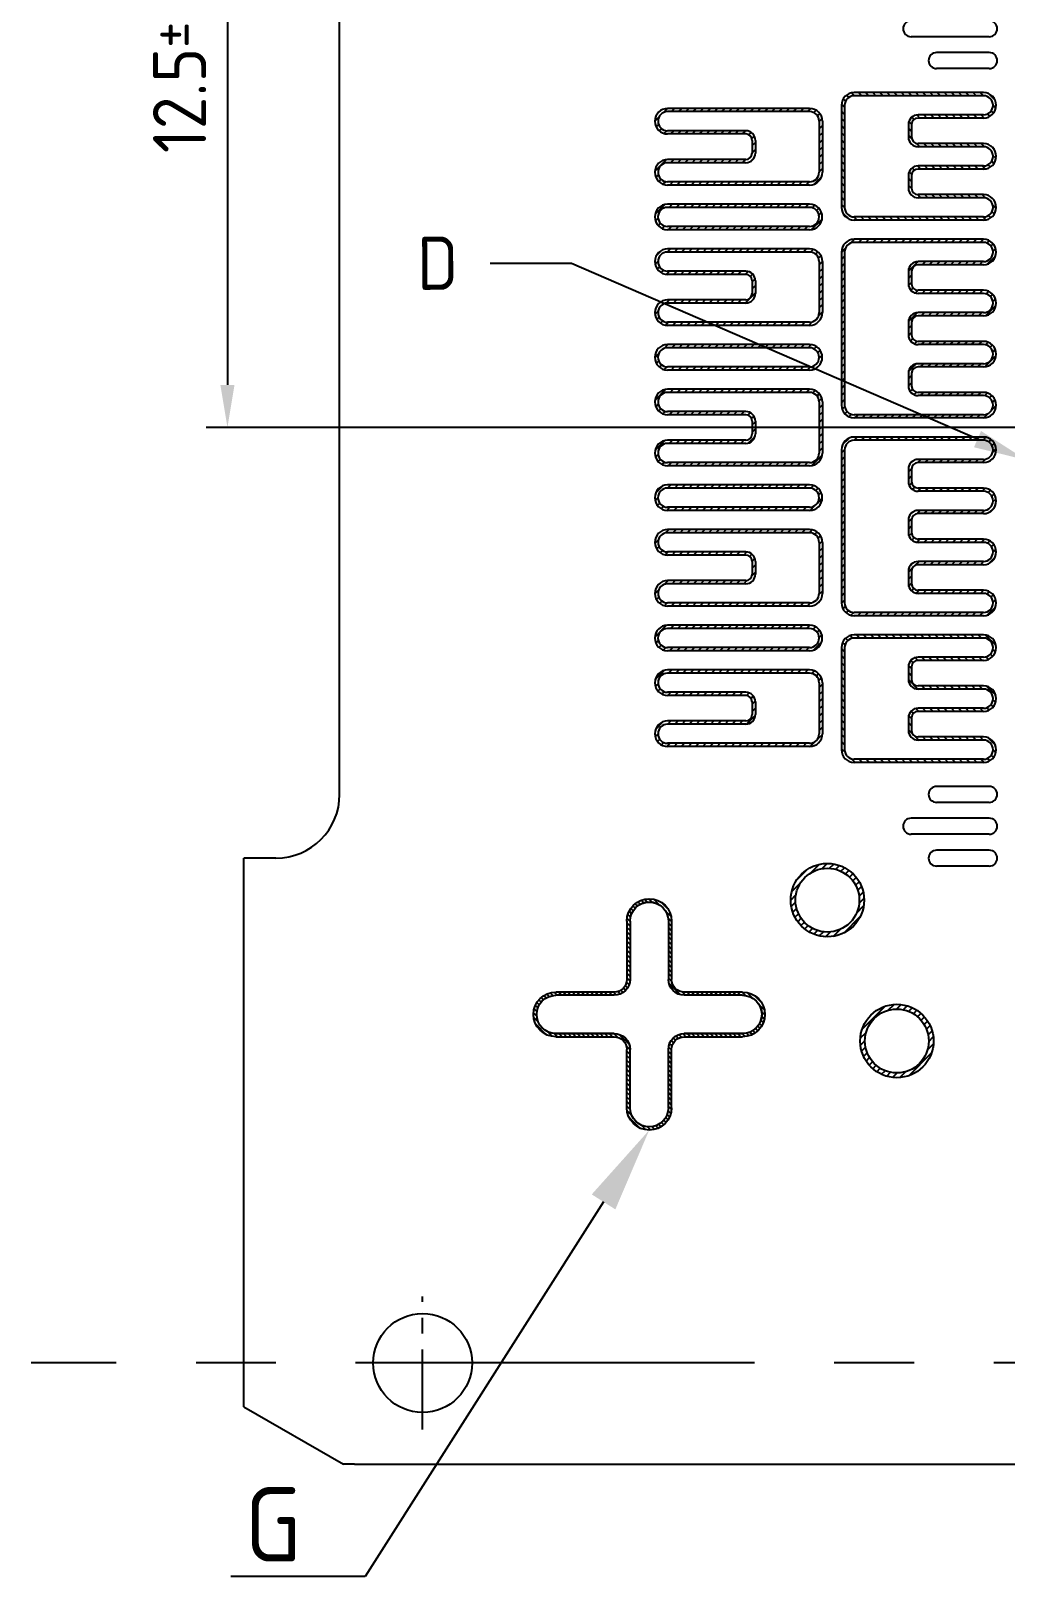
# Model space of a CAD drawing. Extents: x 398 to 764, y 536 to 780.
# Drawn here: x 574.3 to 620.2, y 540.3 to 613.3 of the extents above; entities that cross this region are included whole.
import ezdxf
from ezdxf import colors
from ezdxf.entities.mleader import LeaderData, LeaderLine
from ezdxf.math import Vec2, Vec3

# ---------------------------------------------------------------- set-up
doc = ezdxf.new("R2010")
doc.units = 0
doc.linetypes.add('AXES', pattern=[2, 1.25, -0.25, 0.25, -0.25])
doc.layers.add('AXIS', color=4, linetype='AXES', lineweight=25)
doc.layers.add('DIMENSIONS', color=3, linetype='Continuous', lineweight=25)
for name, color, linetype in [('bottom etching', 64, 'Continuous'), ('bottom leadframe', 7, 'Continuous'), ('leadframe', 7, 'Continuous'), ('top leadframe', 5, 'Continuous')]:
    doc.layers.add(name, color=color, linetype=linetype)
doc.styles.get("Standard").update_dxf_attribs({"font": 'ISOCP.SHX', "bigfont": 'bigfont.shx'})
doc.dimstyles.new('ST standard$0', dxfattribs={"dimtxt": 2.5, "dimasz": 2, "dimexe": 1, "dimexo": 1, "dimgap": 1, "dimtad": 1, "dimdec": 3, "dimdsep": 46, "dimtxsty": 'STANDARD', "dimcen": 0, "dimclrd": 3, "dimclre": 3, "dimclrt": 1, "dimadec": 0, "dimazin": 2, "dimtol": 1, "dimtp": 0.1, "dimtm": 0.1, "dimtfac": 0.8, "dimtdec": 3, "dimtmove": 0, "dimatfit": 3, "dimfxl": 1, "dimtolj": 2, "dimlwd": -1, "dimlwe": -1, "dimarcsym": 1})

# ---------------------------------------------------------------- blocks, each defined once
blk = doc.blocks.new('*D81')
at = {"layer": 'bottom etching', "color": 3, "linetype": 'ByBlock', "ltscale": 50, "transparency": 16777216}
for p, q in [((638.087, 632.21), (582.562, 632.21)), ((583.562, 630.21), (583.562, 596.71)), ((638.087, 594.71), (582.562, 594.71))]:
    blk.add_line(p, q, dxfattribs=at)
at = {"layer": 'bottom etching', "color": 3, "ltscale": 50, "transparency": 16777216}
for points in [[(583.229, 630.21), (583.895, 630.21), (583.562, 632.21)], [(583.229, 596.71), (583.895, 596.71), (583.562, 594.71)]]:
    blk.add_solid(points, dxfattribs=at)
at = {"layer": 'Defpoints', "color": 0, "ltscale": 50, "transparency": 16777216}
for p in [(639.087, 632.21), (583.562, 594.71), (639.087, 594.71)]:
    blk.add_point(p, dxfattribs=at)
at = {"layer": 'bottom etching', "color": 1, "ltscale": 50, "transparency": 16777216, "insert": (581.312, 613.46), "char_height": 2.5, "attachment_point": 5, "rotation": 90}
blk.add_mtext('\\A2;12.5{\\H2;±0.025}', dxfattribs=at)
blk = doc.blocks.new('bottom external slot corner')
at = {"layer": 'bottom etching', "ltscale": 50}
h = blk.add_hatch(dxfattribs=at)
h.set_pattern_fill('ANSI31', color=256, scale=0.016)
h.paths.add_polyline_path([(0.35, 0.55, 0.414214), (0.55, 0.35), (1.463, 0.35, -1), (1.463, -0.35), (0.55, -0.35, 0.414214), (0.35, -0.55), (0.35, -1.463, -1), (-0.35, -1.463), (-0.35, -0.55, 0.414214), (-0.55, -0.35), (-1.463, -0.35, -1), (-1.463, 0.35), (-0.55, 0.35, 0.414214), (-0.35, 0.55), (-0.35, 1.463, -1), (0.35, 1.463)])
h.paths.add_polyline_path([(0.3, 1.463, 1), (-0.3, 1.463), (-0.3, 0.55, -0.414214), (-0.55, 0.3), (-1.463, 0.3, 1), (-1.463, -0.3), (-0.55, -0.3, -0.414214), (-0.3, -0.55), (-0.3, -1.463, 1), (0.3, -1.463), (0.3, -0.55, -0.414214), (0.55, -0.3), (1.463, -0.3, 1), (1.463, 0.3), (0.55, 0.3, -0.414214), (0.3, 0.55)], flags=16)
at = {"layer": 'bottom leadframe', "ltscale": 50}
for p, q in [((-0.35, 1.463), (-0.35, 0.55)), ((-0.35, -1.463), (-0.35, -0.55))]:
    blk.add_line(p, q, dxfattribs=at)
at = {"layer": 'bottom leadframe'}
for p, q in [((0.35, 1.463), (0.35, 0.55)), ((-1.463, 0.35), (-0.55, 0.35)), ((0.55, 0.35), (1.463, 0.35)), ((-0.55, -0.35), (-1.463, -0.35)), ((1.463, -0.35), (0.55, -0.35)), ((0.35, -1.463), (0.35, -0.55))]:
    blk.add_line(p, q, dxfattribs=at)
for centre, radius, start, end in [((0, 1.463), 0.35, 0, 180), ((-0.55, 0.55), 0.2, 270, 0), ((0.55, 0.55), 0.2, 180, 270), ((-1.463, 0), 0.35, 90, 270), ((1.463, 0), 0.35, 270, 90), ((-0.55, -0.55), 0.2, 360, 90), ((0.55, -0.55), 0.2, 90, 180), ((0, -1.463), 0.35, 180, 0)]:
    blk.add_arc(centre, radius, start, end, dxfattribs=at)
at = {"layer": 'top leadframe'}
for p, q in [((-0.3, 1.463), (-0.3, 0.55)), ((0.3, 1.463), (0.3, 0.55)), ((-0.55, -0.3), (-1.463, -0.3)), ((1.463, -0.3), (0.55, -0.3)), ((-0.3, -1.463), (-0.3, -0.55)), ((0.3, -1.463), (0.3, -0.55))]:
    blk.add_line(p, q, dxfattribs=at)
at = {"layer": 'top leadframe', "ltscale": 50}
for p, q in [((-1.463, 0.3), (-0.55, 0.3)), ((0.55, 0.3), (1.463, 0.3))]:
    blk.add_line(p, q, dxfattribs=at)
at = {"layer": 'top leadframe'}
for centre, radius, start, end in [((0, 1.463), 0.3, 0, 180), ((-0.55, 0.55), 0.25, 270, 0), ((0.55, 0.55), 0.25, 180, 270), ((-1.463, 0), 0.3, 90, 270), ((1.463, 0), 0.3, 270, 90), ((-0.55, -0.55), 0.25, 360, 90), ((0.55, -0.55), 0.25, 90, 180), ((0, -1.463), 0.3, 180, 0)]:
    blk.add_arc(centre, radius, start, end, dxfattribs=at)
blk = doc.blocks.new('bottom fiducial')
at = {"layer": 'leadframe', "ltscale": 50}
for p, q in [((1.32, 0.625), (0.495, 0.625)), ((1.32, 0.375), (0.495, 0.375)), ((1.32, 0.125), (0.095, 0.125)), ((1.32, -0.125), (0.095, -0.125)), ((1.32, -0.375), (0.495, -0.375)), ((1.32, -0.625), (0.495, -0.625))]:
    blk.add_line(p, q, dxfattribs=at)
for centre, start, end in [((0.495, 0.5), 90, 270), ((1.32, 0.5), 270, 90), ((0.095, 0), 90, 270), ((1.32, 0), 270, 90), ((0.495, -0.5), 90, 270), ((1.32, -0.5), 270, 90)]:
    blk.add_arc(centre, 0.125, start, end, dxfattribs=at)
blk = doc.blocks.new('bottom vertical fiducial new')
at = {"layer": 'leadframe', "ltscale": 50}
blk.add_blockref('bottom fiducial', (-1160.573, -6.701), dxfattribs=at)
blk = doc.blocks.new('lead bottom vertical new A')
at = {"layer": 'bottom etching', "ltscale": 50}
h = blk.add_hatch(dxfattribs=at)
h.set_pattern_fill('ANSI31', color=256, scale=0.025)
h.set_pattern_definition([(45, (1193.233325, 13.21076), (-0.056126601, 0.056126601), [])])
h.paths.add_polyline_path([(0, -1.2, 0.414214), (0.2, -1.4), (2.225, -1.4, 1), (2.225, -1), (1.2, -1, -0.414214), (1.1, -0.9), (1.1, -0.7, -0.414214), (1.2, -0.6), (2.225, -0.6, 1), (2.225, -0.2), (1.2, -0.2, -0.414214), (1.1, -0.1), (1.1, 0.1, -0.414214), (1.2, 0.2), (2.225, 0.2, 1), (2.225, 0.6), (1.2, 0.6, -0.414214), (1.1, 0.7), (1.1, 0.9, -0.414214), (1.2, 1), (2.225, 1, 1), (2.225, 1.4), (0.2, 1.4, 0.414214), (0, 1.2)])
h.paths.add_polyline_path([(0.05, 1.2, -0.414214), (0.2, 1.35), (2.225, 1.35, -1), (2.225, 1.05), (1.2, 1.05, 0.414214), (1.05, 0.9), (1.05, 0.7, 0.414214), (1.2, 0.55), (2.225, 0.55, -1), (2.225, 0.25), (1.2, 0.25, 0.414214), (1.05, 0.1), (1.05, -0.1, 0.414214), (1.2, -0.25), (2.225, -0.25, -1), (2.225, -0.55), (1.2, -0.55, 0.414214), (1.05, -0.7), (1.05, -0.9, 0.414214), (1.2, -1.05), (2.225, -1.05, -1), (2.225, -1.35), (0.2, -1.35, -0.414214), (0.05, -1.2)], flags=16)
at = {"layer": 'bottom leadframe'}
for p, q in [((2.225, 1.4), (0.2, 1.4)), ((0, 1.2), (0, -1.2)), ((2.225, 1), (1.2, 1)), ((1.1, 0.9), (1.1, 0.7)), ((2.225, 0.6), (1.2, 0.6)), ((1.1, 0.1), (1.1, -0.1)), ((2.225, 0.2), (1.2, 0.2)), ((2.225, -0.2), (1.2, -0.2)), ((1.1, -0.7), (1.1, -0.9)), ((2.225, -0.6), (1.2, -0.6)), ((2.225, -1), (1.2, -1)), ((2.225, -1.4), (0.2, -1.4))]:
    blk.add_line(p, q, dxfattribs=at)
for centre, radius, start, end in [((0.2, 1.2), 0.2, 90, 180), ((2.225, 1.2), 0.2, 270, 90), ((1.2, 0.9), 0.1, 90, 180), ((1.2, 0.7), 0.1, 180, 270), ((2.225, 0.4), 0.2, 270, 90), ((1.2, 0.1), 0.1, 90, 180), ((1.2, -0.1), 0.1, 180, 270), ((2.225, -0.4), 0.2, 270, 90), ((1.2, -0.7), 0.1, 90, 180), ((1.2, -0.9), 0.1, 180, 270), ((0.2, -1.2), 0.2, 180, 270), ((2.225, -1.2), 0.2, 270, 90)]:
    blk.add_arc(centre, radius, start, end, dxfattribs=at)
at = {"layer": 'top leadframe'}
for p, q in [((2.225, 1.35), (0.2, 1.35)), ((0.05, 1.2), (0.05, -1.2)), ((2.225, 1.05), (1.2, 1.05)), ((1.05, 0.9), (1.05, 0.7)), ((2.225, 0.55), (1.2, 0.55)), ((2.225, 0.25), (1.2, 0.25)), ((1.05, 0.1), (1.05, -0.1)), ((2.225, -0.25), (1.2, -0.25)), ((1.05, -0.7), (1.05, -0.9)), ((2.225, -0.55), (1.2, -0.55)), ((2.225, -1.05), (1.2, -1.05)), ((2.225, -1.35), (0.2, -1.35))]:
    blk.add_line(p, q, dxfattribs=at)
for centre, start, end in [((0.2, 1.2), 90, 180), ((2.225, 1.2), 270, 90), ((1.2, 0.9), 90, 180), ((1.2, 0.7), 180, 270), ((2.225, 0.4), 270, 90), ((1.2, 0.1), 90, 180), ((1.2, -0.1), 180, 270), ((2.225, -0.4), 270, 90), ((1.2, -0.7), 90, 180), ((1.2, -0.9), 180, 270), ((0.2, -1.2), 180, 270), ((2.225, -1.2), 270, 90)]:
    blk.add_arc(centre, 0.15, start, end, dxfattribs=at)
blk = doc.blocks.new('lead bottom vertical new B')
at = {"layer": 'bottom etching', "ltscale": 50}
h = blk.add_hatch(dxfattribs=at)
h.set_pattern_fill('ANSI31', color=256, scale=0.025)
h.set_pattern_definition([(45, (1196.40984, 12.275255), (-0.056126601, 0.056126601), [])])
h.paths.add_polyline_path([(0.452, -0.136, 1), (0.452, -0.536), (1.677, -0.536, -0.414214), (1.777, -0.636), (1.777, -0.836, -0.414214), (1.677, -0.936), (0.452, -0.936, 1), (0.452, -1.336), (2.677, -1.336, 0.414214), (2.877, -1.136), (2.877, -0.336, 0.414214), (2.677, -0.136)])
h.paths.add_polyline_path([(2.677, -0.186, -0.414214), (2.827, -0.336), (2.827, -1.136, -0.414214), (2.677, -1.286), (0.452, -1.286, -1), (0.452, -0.986), (1.677, -0.986, 0.414214), (1.827, -0.836), (1.827, -0.636, 0.414214), (1.677, -0.486), (0.452, -0.486, -1), (0.452, -0.186)], flags=16)
at = {"layer": 'bottom leadframe'}
for p, q in [((2.677, -0.136), (0.452, -0.136)), ((2.877, -0.336), (2.877, -1.136)), ((1.677, -0.536), (0.452, -0.536)), ((1.777, -0.636), (1.777, -0.836)), ((1.677, -0.936), (0.452, -0.936)), ((2.677, -1.336), (0.452, -1.336))]:
    blk.add_line(p, q, dxfattribs=at)
for centre, radius, start, end in [((0.452, -0.336), 0.2, 90, 270), ((2.677, -0.336), 0.2, 0, 90), ((1.677, -0.636), 0.1, 0, 90), ((0.452, -1.136), 0.2, 90, 270), ((1.677, -0.836), 0.1, 270, 0), ((2.677, -1.136), 0.2, 270, 0)]:
    blk.add_arc(centre, radius, start, end, dxfattribs=at)
at = {"layer": 'top leadframe'}
for p, q in [((2.677, -0.186), (0.452, -0.186)), ((1.677, -0.486), (0.452, -0.486)), ((2.827, -0.336), (2.827, -1.136)), ((1.827, -0.636), (1.827, -0.836)), ((1.677, -0.986), (0.452, -0.986)), ((2.677, -1.286), (0.452, -1.286)), ((2.677, -1.286), (0.452, -1.286))]:
    blk.add_line(p, q, dxfattribs=at)
for centre, start, end in [((0.452, -0.336), 90, 270), ((2.677, -0.336), 0, 90), ((1.677, -0.636), 0, 90), ((1.677, -0.836), 270, 0), ((0.452, -1.136), 90, 270), ((2.677, -1.136), 270, 0)]:
    blk.add_arc(centre, 0.15, start, end, dxfattribs=at)
blk = doc.blocks.new('lead bottom vertical new C')
at = {"layer": 'bottom etching', "ltscale": 50}
h = blk.add_hatch(dxfattribs=at)
h.set_pattern_fill('ANSI31', color=256, scale=0.025)
h.set_pattern_definition([(45, (1193.533325, 14.11076), (-0.056126601, 0.056126601), [])])
h.paths.add_polyline_path([(-2.425, -0.2), (-0.2, -0.2, 1), (-0.2, 0.2), (-2.425, 0.2, 1)])
h.paths.add_polyline_path([(-2.425, 0.15), (-0.2, 0.15, -1), (-0.2, -0.15), (-2.425, -0.15, -1)], flags=16)
at = {"layer": 'bottom leadframe'}
for p, q in [((-0.2, 0.2), (-2.425, 0.2)), ((-0.2, -0.2), (-2.425, -0.2))]:
    blk.add_line(p, q, dxfattribs=at)
for centre, start, end in [((-2.425, 0), 90, 270), ((-0.2, 0), 270, 90)]:
    blk.add_arc(centre, 0.2, start, end, dxfattribs=at)
at = {"layer": 'top leadframe'}
for p, q in [((-0.2, 0.15), (-2.425, 0.15)), ((-0.2, -0.15), (-2.425, -0.15))]:
    blk.add_line(p, q, dxfattribs=at)
for centre, start, end in [((-2.425, 0), 90, 270), ((-0.2, 0), 270, 90)]:
    blk.add_arc(centre, 0.15, start, end, dxfattribs=at)
blk = doc.blocks.new('external grip bottom')
at = {"layer": 'bottom etching', "ltscale": 50}
h = blk.add_hatch(dxfattribs=at)
h.set_pattern_fill('ANSI31', color=256, scale=0.025, angle=90)
h.set_pattern_definition([(135, (43.47016, -14.76776), (-0.0561266, -0.0561266), [])])
h.paths.add_polyline_path([(2.225, 1), (0.2, 1, 0.414214), (0, 0.8), (0, -0.8, 0.414214), (0.2, -1), (2.225, -1, 1), (2.225, -0.6), (1.2, -0.6, -0.414214), (1.1, -0.5), (1.1, -0.3, -0.414214), (1.2, -0.2), (2.225, -0.2, 1), (2.225, 0.2), (1.2, 0.2, -0.414214), (1.1, 0.3), (1.1, 0.5, -0.414214), (1.2, 0.6), (2.225, 0.6, 1)])
h.paths.add_polyline_path([(0.2, 0.95), (2.225, 0.95, -1), (2.225, 0.65), (1.2, 0.65, 0.414214), (1.05, 0.5), (1.05, 0.3, 0.414214), (1.2, 0.15), (2.225, 0.15, -1), (2.225, -0.15), (1.2, -0.15, 0.414214), (1.05, -0.3), (1.05, -0.5, 0.414214), (1.2, -0.65), (2.225, -0.65, -1), (2.225, -0.95), (0.2, -0.95, -0.414214), (0.05, -0.8), (0.05, 0.8, -0.414214)], flags=16)
at = {"layer": 'bottom leadframe'}
for p, q in [((2.225, 1), (0.2, 1)), ((0, 0.8), (0, -0.8)), ((1.1, 0.5), (1.1, 0.3)), ((2.225, 0.6), (1.2, 0.6)), ((2.225, 0.2), (1.2, 0.2)), ((2.225, -0.2), (1.2, -0.2)), ((1.1, -0.3), (1.1, -0.5)), ((2.225, -0.6), (1.2, -0.6)), ((2.225, -1), (0.2, -1))]:
    blk.add_line(p, q, dxfattribs=at)
for centre, radius, start, end in [((0.2, 0.8), 0.2, 90, 180), ((2.225, 0.8), 0.2, 270, 90), ((1.2, 0.5), 0.1, 90, 180), ((1.2, 0.3), 0.1, 180, 270), ((2.225, 0), 0.2, 270, 90), ((1.2, -0.3), 0.1, 90, 180), ((1.2, -0.5), 0.1, 180, 270), ((2.225, -0.8), 0.2, 270, 90), ((0.2, -0.8), 0.2, 180, 270)]:
    blk.add_arc(centre, radius, start, end, dxfattribs=at)
at = {"layer": 'top leadframe'}
for p, q in [((0.05, 0.8), (0.05, -0.8)), ((2.225, 0.95), (0.2, 0.95)), ((1.05, 0.5), (1.05, 0.3)), ((2.225, 0.65), (1.2, 0.65)), ((2.225, 0.15), (1.2, 0.15)), ((2.225, -0.15), (1.2, -0.15)), ((1.05, -0.3), (1.05, -0.5)), ((2.225, -0.65), (1.2, -0.65)), ((2.225, -0.95), (0.2, -0.95))]:
    blk.add_line(p, q, dxfattribs=at)
for centre, start, end in [((0.2, 0.8), 90, 180), ((2.225, 0.8), 270, 90), ((1.2, 0.5), 90, 180), ((1.2, 0.3), 180, 270), ((2.225, 0), 270, 90), ((1.2, -0.3), 90, 180), ((1.2, -0.5), 180, 270), ((2.225, -0.8), 270, 90), ((0.2, -0.8), 180, 270)]:
    blk.add_arc(centre, 0.15, start, end, dxfattribs=at)
blk = doc.blocks.new('lead bottom vertical new D')
at = {"layer": 'bottom leadframe'}
for name, p in [('lead bottom vertical new B', (-13.389, 5.121)), ('lead bottom vertical new C', (-10.513, 3.285)), ('lead bottom vertical new A', (-10.213, 1.535)), ('lead bottom vertical new B', (-13.389, 2.921)), ('lead bottom vertical new C', (-10.513, 1.085)), ('lead bottom vertical new B', (-13.389, 0.721)), ('lead bottom vertical new A', (-10.213, -1.565)), ('lead bottom vertical new C', (-10.513, -1.115)), ('lead bottom vertical new B', (-13.389, -1.479)), ('lead bottom vertical new C', (-10.513, -3.315)), ('lead bottom vertical new B', (-13.389, -3.679))]:
    blk.add_blockref(name, p, dxfattribs=at)
at = {"layer": 'leadframe'}
for p in [(-10.213, 4.235), (-10.213, -4.265)]:
    blk.add_blockref('external grip bottom', p, dxfattribs=at)
blk = doc.blocks.new('top external slot corner')
at = {"layer": 'top leadframe'}
for p, q in [((-0.3, -0.35), (-0.3, -1.2625)), ((0.3, -0.35), (0.3, -1.2625)), ((-0.55, -1.5125), (-1.4625, -1.5125)), ((1.4625, -1.5125), (0.55, -1.5125)), ((-0.55, -2.1125), (-1.4625, -2.1125)), ((1.4625, -2.1125), (0.55, -2.1125)), ((-0.3, -3.275), (-0.3, -2.3625)), ((0.3, -3.275), (0.3, -2.3625))]:
    blk.add_line(p, q, dxfattribs=at)
for centre, radius, start, end in [((0, -0.35), 0.3, 0, 180), ((-0.55, -1.2625), 0.25, 270, 0), ((0.55, -1.2625), 0.25, 180, 270), ((-1.4625, -1.8125), 0.3, 90, 270), ((1.4625, -1.8125), 0.3, 270, 90), ((-0.55, -2.3625), 0.25, 360, 90), ((0.55, -2.3625), 0.25, 90, 180), ((0, -3.275), 0.3, 180, 0)]:
    blk.add_arc(centre, radius, start, end, dxfattribs=at)
blk = doc.blocks.new('corner bottom')
at = {"layer": 'bottom etching'}
h = blk.add_hatch(dxfattribs=at)
h.set_pattern_fill('ANSI31', color=256, scale=0.025)
h.set_pattern_definition([(45, (-2.5925, 11.49553), (-0.0561266, 0.0561266), [])])
h.paths.add_polyline_path([(-4.8, -6.3375, 1), (-3.65, -6.3375, 1)])
h.paths.add_polyline_path([(-3.725, -6.3375, -1), (-4.725, -6.3375, -1)], flags=16)
at = {"layer": 'bottom leadframe'}
blk.add_circle((-4.225, -6.3375), 0.575, dxfattribs=at)
at = {"layer": 'top leadframe'}
blk.add_circle((-4.225, -6.3375), 0.5, dxfattribs=at)
blk = doc.blocks.new('bottom leadframe corner')
blk.add_circle((0, 0), 0.775)
at = {"layer": 'AXIS'}
blk.add_line((0, -1.04), (0, 1.04), dxfattribs=at)
at = {"layer": 'AXIS', "ltscale": 5}
blk.add_line((35.2, 0), (-6.135, 0), dxfattribs=at)
at = {"layer": 'leadframe'}
for p, q in [((-1.3, 8.912), (-1.3, 23.913)), ((-2.8, -0.688), (-2.8, 7.912)), ((-2.3, 7.912), (-2.8, 7.912)), ((-1.068, -1.588), (35.2, -1.588))]:
    blk.add_line(p, q, dxfattribs=at)
at = {"layer": 'leadframe', "ltscale": 50}
for p in [(-2.8, -0.688), (-1.068, -1.588)]:
    blk.add_line(p, (-1.241, -1.588), dxfattribs=at)
at = {"layer": 'leadframe'}
blk.add_arc((-2.3, 8.912), 1, 270, 0, dxfattribs=at)
at = {"layer": 'bottom leadframe', "ltscale": 50}
for p in [(1168.131, 27.613), (1168.131, 15.113)]:
    blk.add_blockref('bottom vertical fiducial new', p, dxfattribs=at)
at = {"layer": 'bottom leadframe'}
blk.add_blockref('lead bottom vertical new D', (16.775, 14.677), dxfattribs=at)
at = {"layer": 'bottom leadframe', "xscale": -1, "rotation": 180}
blk.add_blockref('bottom external slot corner', (3.55, 5.463), dxfattribs=at)
at = {"layer": 'bottom leadframe', "ltscale": 50, "xscale": -1, "rotation": 180}
blk.add_blockref('top external slot corner', (3.55, 3.65), dxfattribs=at)
at = {"layer": 'top leadframe'}
for p in [(10.567, 13.592), (11.655, 11.384)]:
    blk.add_blockref('corner bottom', p, dxfattribs=at)

msp = doc.modelspace()

# ---------------------------------------------------------------- linework, layer by layer
at = {"layer": 'DIMENSIONS', "color": 3, "linetype": 'ByBlock', "lineweight": -2, "ltscale": 50}
msp.add_line((599.7405, 602.411), (595.912, 602.411), dxfattribs=at)
msp.add_lwpolyline([(618.8189, 594.1617), (599.7405, 602.411)], dxfattribs=at)
at = {"layer": 'DIMENSIONS', "color": 3, "ltscale": 50}
msp.add_solid([(618.9834, 594.5445), (621.116, 593.1751), (618.6545, 593.7788)], dxfattribs=at)

# ---------------------------------------------------------------- block references
at = {"layer": 'leadframe', "ltscale": 50, "xscale": 3, "yscale": 3, "zscale": 3}
msp.add_blockref('bottom leadframe corner', (592.737, 550.7221), dxfattribs=at)

# ---------------------------------------------------------------- texts
at = {"layer": 'DIMENSIONS', "color": 1, "ltscale": 50}
msp.add_text('D', height=2.5, rotation=0.317868, dxfattribs=at).set_placement((592.4854, 601.1771))

# ---------------------------------------------------------------- dimensions: what is measured, and where the dimension line sits
at = {"layer": 'bottom etching', "ltscale": 50}
dim = msp.add_linear_dim(base=(583.5619, 594.7096), p1=(639.087, 632.2096), p2=(639.087, 594.7096), angle=90, dimstyle='ST standard$0', override={"dimlfac": 0.333333, "dimtp": 0.025, "dimtm": 0.025}, dxfattribs=at)
dim.commit()
dim.dimension.update_dxf_attribs({"geometry": '*D81', "text_midpoint": (581.3117, 613.4596)})

# ---------------------------------------------------------------- leaders
at = {"layer": 'AXIS', "ltscale": 50}
ml = msp.add_multileader_mtext('Standard', dxfattribs=at)
ml.set_content('G', color=1, style='STANDARD')
ml.set_leader_properties(color=3)
ml.build(insert=Vec2(0, 0))
ml.multileader.update_dxf_attribs({"text_left_attachment_type": 5, "text_right_attachment_type": 6, "dogleg_length": 1})
ctx = ml.context
ctx.base_point, ctx.char_height, ctx.plane_origin = Vec3(583.1103, 540.6749), 3.5, Vec3(603.387, 560.4346)
ctx.left_attachment, ctx.right_attachment, ctx.text_align_type = 5, 6, 2
notes = []
notes.append((ctx, [(0, (1, 1, 0), (590.0415, 540.6811), (-1, 0), 1, [(0, [(603.387, 561.6721)], 0, [])])]))
ctx.mtext.insert, ctx.mtext.alignment, ctx.mtext.flow_direction = Vec3(587.0415, 544.8811), 3, 5
for ctx, leaders in notes:
    for number, flags, end, landing, length, lines in leaders:
        leader = LeaderData()
        leader.index, (leader.has_last_leader_line, leader.has_dogleg_vector, leader.attachment_direction) = number, flags
        leader.last_leader_point, leader.dogleg_vector, leader.dogleg_length = Vec3(end), Vec3(landing), length
        for number, points, colour, breaks in lines:
            line = LeaderLine()
            line.index, line.vertices, line.color, line.breaks = number, Vec3.list(points), colors.encode_raw_color(colour), breaks
            leader.lines.append(line)
        ctx.leaders.append(leader)

doc.saveas('drawing.dxf')
